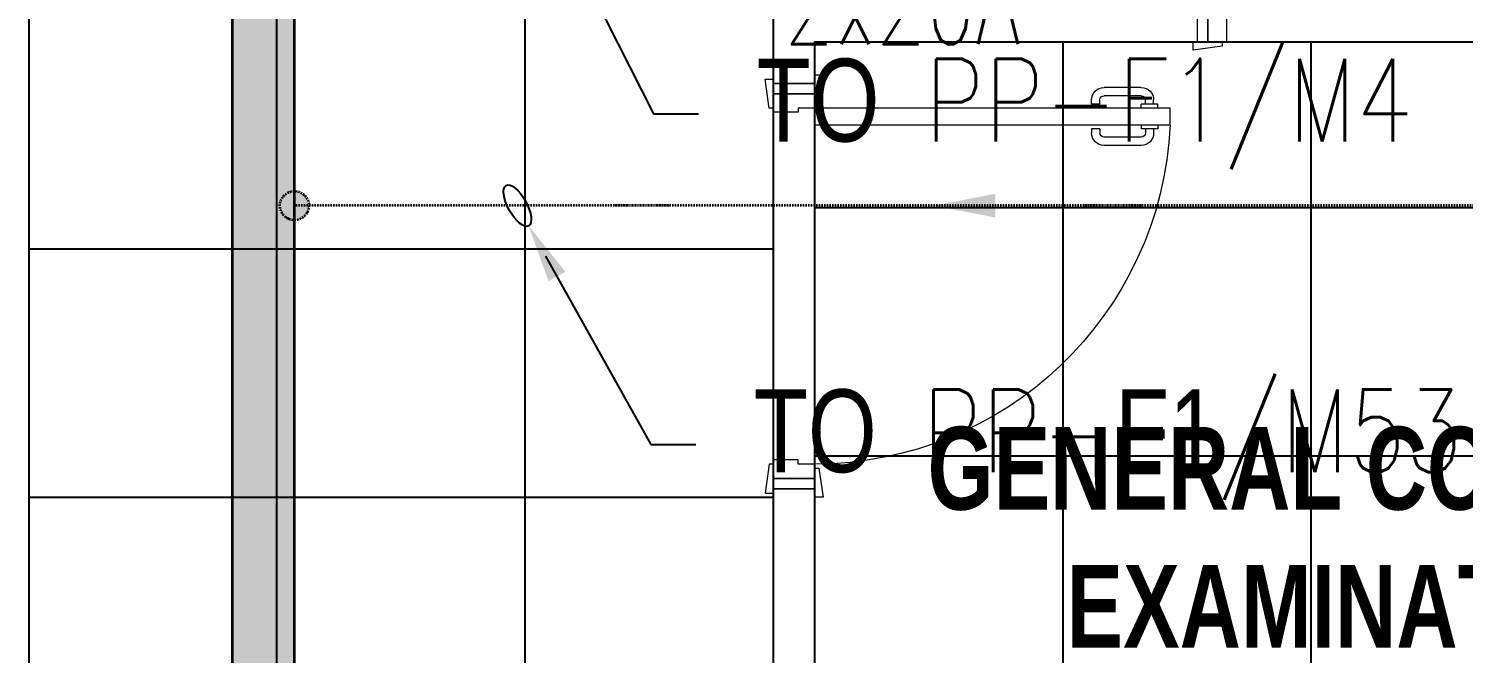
# Model space of a CAD drawing. Extents: x -178977 to 231842, y -29287 to 19916.
# Drawn here: x 13206 to 16674, y 1713 to 3222 of the extents above; entities that cross this region are included whole.
import ezdxf
from ezdxf import colors
from ezdxf.entities.mleader import LeaderData, LeaderLine
from ezdxf.enums import TextEntityAlignment as Align
from ezdxf.math import Vec2, Vec3

# ---------------------------------------------------------------- set-up
doc = ezdxf.new("R2010")
doc.units = 0
doc.header["$LTSCALE"] = 0.25
doc.linetypes.add('DASHDOT', pattern=[25.4, 12.7, -6.35, 0, -6.35])
doc.linetypes.add('HIDDEN', pattern=[9.525, 6.35, -3.175])
for name, color, linetype, lineweight in [('01-First Floor-FUR$0$72_EGR_BASE_TEXT', 252, 'Continuous', 5), ('01-First Floor-FUR$0$Walls', 251, 'Continuous', 5), ('01-First Floor-FUR$0$Wooden Joinery', 251, 'Continuous', 5), ('E-LITE-CIRC', 6, 'Continuous', 25), ('E-LITE-CLNG-CNDT', 6, 'DASHDOT', 35), ('E-POWR-CIRC-NUMB', 6, 'Continuous', 25), ('E-POWR-CLNG-CNDT', 6, 'DASHDOT', 35), ('E-POWR-CTRL-NUMB', 6, 'Continuous', 25), ('E-POWR-FLOR-CNDT @ 100', 6, 'HIDDEN', 25), ('T-CABL-TRAY', 60, 'Continuous', 35)]:
    doc.layers.add(name, color=color, linetype=linetype, lineweight=lineweight)
for name, color, linetype in [('01-First Floor-FUR$0$FALSE CEILING', 251, 'Continuous'), ('E-POWR-IDEN', 101, 'Continuous'), ('e-powr-swch @ 100', 191, 'Continuous')]:
    doc.layers.add(name, color=color, linetype=linetype)
doc.styles.add('01-First Floor-FUR$0$X3G_ENTITY_9EC9', font='swisscl.ttf', dxfattribs={"height": 0.2})
doc.styles.add('DC_SIMPLEX', font='SIMPLEX.shx', dxfattribs={"width": 0.7})

# ---------------------------------------------------------------- blocks, each defined once
blk = doc.blocks.new('01-First Floor-FUR$0$A$C72370EFE')
at = {"layer": '01-First Floor-FUR$0$Wooden Joinery'}
for p, q in [((-0.01, -0.03), (-0.01, -0.07)), ((0, -0.03), (-0.01, -0.03)), ((0.04, -0.03), (0.05, -0.03)), ((0.05, -0.03), (0.05, -0.07)), ((-0.01, -0.04), (-0.02, -0.04)), ((-0.01, -0.06), (-0.02, -0.06)), ((0.05, -0.04), (0.06, -0.04)), ((0.05, -0.06), (0.06, -0.06)), ((-0.05, -0.07), (-0.05, -0.16)), ((-0.03, -0.07), (-0.03, -0.16)), ((0, -0.07), (-0.01, -0.07)), ((0.04, -0.07), (0.05, -0.07)), ((0.07, -0.07), (0.07, -0.16)), ((0.09, -0.07), (0.09, -0.16)), ((-0.01, -0.17), (-0.02, -0.17)), ((-0.01, -0.17), (-0.01, -0.19)), ((0.05, -0.17), (0.06, -0.17)), ((0.05, -0.17), (0.05, -0.19)), ((-0.01, -0.19), (-0.02, -0.19)), ((0.05, -0.19), (0.06, -0.19))]:
    blk.add_line(p, q, dxfattribs=at)
for centre, radius, start, end in [((-0.02, -0.07), 0.03, 90, 180), ((-0.02, -0.07), 0.01, 90, 180), ((0.06, -0.07), 0.03, 0, 90), ((0.06, -0.07), 0.01, 0, 90), ((-0.02, -0.16), 0.03, 180, 270), ((-0.02, -0.16), 0.01, 180, 270), ((0.06, -0.16), 0.01, 270, 0), ((0.06, -0.16), 0.03, 270, 0)]:
    blk.add_arc(centre, radius, start, end, dxfattribs=at)
blk = doc.blocks.new('01-First Floor-FUR$0$A$C5DAD61B4')
at = {"layer": '01-First Floor-FUR$0$Wooden Joinery'}
for points in [[(80, 959.1), (80, 969.1), (10, 979.1), (10, 959.1)], [(940, 959.1), (940, 969.1), (1010, 979.1), (1010, 959.1)], [(70, 859.1), (70, 849.1), (0, 839.1), (0, 859.1)], [(120, 859.1), (120, 0), (80, 0), (80, 859.1)], [(950, 859.1), (950, 849.1), (1020, 839.1), (1020, 859.1)]]:
    blk.add_lwpolyline(points, close=True, dxfattribs=at)
for points in [[(45, 859.1), (45, 959.1), (20, 959.1), (20, 859.1), (45, 859.1)], [(45, 859.1), (80, 859.1), (80, 899.1), (90, 899.1), (90, 959.1), (45, 959.1), (45, 859.1)], [(975, 859.1), (940, 859.1), (940, 899.1), (930, 899.1), (930, 959.1), (975, 959.1), (975, 859.1)], [(975, 859.1), (975, 959.1), (1000, 959.1), (1000, 859.1), (975, 859.1)]]:
    blk.add_lwpolyline(points, dxfattribs=at)
blk.add_arc((80, 859.1), 860, 272.666, 0, dxfattribs=at)
at = {"layer": '01-First Floor-FUR$0$Wooden Joinery', "xscale": 999.9999999998854, "yscale": 999.9999999998854, "zscale": 999.9999999998854, "rotation": 180}
blk.add_blockref('01-First Floor-FUR$0$A$C72370EFE', (120, 0), dxfattribs=at)
blk = doc.blocks.new('01-First Floor-FUR')
at = {"layer": '01-First Floor-FUR$0$FALSE CEILING', "linetype": 'Continuous'}
for p, q in [((13806, -910), (13806, 8610)), ((14406, -910), (14406, 8610)), ((15706, -298.6), (15706, 3190)), ((16306, -810), (16306, 3190)), ((15106, 2790), (19115.6, 2790)), ((13206, 2690), (15006, 2690)), ((15106, 2190), (19115.6, 2190)), ((13206, 2090), (15006, 2090))]:
    blk.add_line(p, q, dxfattribs=at)
at = {"layer": '01-First Floor-FUR$0$FALSE CEILING'}
blk.add_lwpolyline([(13206, -910), (15006, -910), (15006, 8610), (13206, 8610)], close=True, dxfattribs=at)
blk.add_lwpolyline([(16217.4, -810), (15106, 301.4), (15106, 3190), (19115.6, 3190), (19115.6, -810), (16217.4, -810)], dxfattribs=at)
at = {"layer": '01-First Floor-FUR$0$Walls'}
for p, q in [((15006, 3090), (15006, 5210)), ((15106, 3090), (15106, 3190)), ((15106, 3190), (16030.8, 3190)), ((15106, 3090), (15006, 3090)), ((15006, 260), (15006, 2110)), ((15106, 2110), (15006, 2110)), ((15106, 301.4), (15106, 2110))]:
    blk.add_line(p, q, dxfattribs=at)
at = {"layer": '01-First Floor-FUR$0$Wooden Joinery', "rotation": 180}
blk.add_blockref('01-First Floor-FUR$0$A$C5DAD61B4', (17030.8, 4149.1), dxfattribs=at)
at = {"layer": '01-First Floor-FUR$0$Wooden Joinery', "xscale": -1, "rotation": 90}
blk.add_blockref('01-First Floor-FUR$0$A$C5DAD61B4', (15965.1, 3110), dxfattribs=at)
at = {"layer": '01-First Floor-FUR$0$72_EGR_BASE_TEXT', "insert": (16779.4, 2259.9, -0.1), "char_height": 200, "width": 3508.102, "attachment_point": 2, "style": '01-First Floor-FUR$0$X3G_ENTITY_9EC9'}
blk.add_mtext('{\\fSwis721 LtCn BT|b1|i0|c0|p34;GENERAL CONSULTATION / EXAMINATION ROOM}', dxfattribs=at)
blk = doc.blocks.new('*U45')
blk.add_lwpolyline([(-2.25, -2.5), (-2.25, 0), (2.25, 0), (2.25, -2.5)], close=True)
blk.add_lwpolyline([(-2.25, -1.25), (-3.75, -1.25), (-3.75, -2.5)])
at = {"layer": 'E-POWR-CIRC-NUMB', "style": 'DC_SIMPLEX', "width": 0.7, "flags": 8}
blk.add_attdef('CIRCUIT', (4.233, 3.688), '', height=2, rotation=360, dxfattribs=at)
at = {"layer": 'E-POWR-CTRL-NUMB', "style": 'DC_SIMPLEX', "width": 0.7, "flags": 8}
blk.add_attdef('AMPER', text='', height=2, rotation=360, dxfattribs=at).set_placement((4.233, 1.25), align=Align.MIDDLE_LEFT)
at = {"layer": 'E-POWR-IDEN', "style": 'DC_SIMPLEX', "width": 0.7, "flags": 8}
blk.add_attdef('TYPE', text='', height=1.8, rotation=180, dxfattribs=at).set_placement((0, -1.25), align=Align.MIDDLE_CENTER)
blk = doc.blocks.new('ARR0W')
at = {"color": 45}
blk.add_ellipse((0, 0), major_axis=(0.4, 0), ratio=0.4, dxfattribs=at)
at = {"color": 45, "ltscale": 0.5}
blk.add_solid([(-1.4, 0.167), (-0.4, 0), (-1.4, -0.167)], dxfattribs=at)
blk = doc.blocks.new('*U36')
blk.add_hatch(color=256).paths.add_polyline_path([(0, -0.287), (1.5, 0), (0, 0.287)])
blk = doc.blocks.new('*U218')
at = {"lineweight": 0}
h = blk.add_hatch(dxfattribs=at)
h.set_pattern_fill('HEX', color=253, scale=8, angle=180, style=0)
h.set_pattern_definition([(180, (-15414.8, -2e-10), (6e-13, -43.99409), [25.4, -50.8]), (300, (-15414.8, -2e-10), (38.1, 21.99705), [25.4, -50.8]), (240, (-15440.2, -2e-10), (38.1, -21.99705), [25.4, -50.8])])
h.paths.add_polyline_path([(-8713.2, 150), (-8713.2, 0), (0, 0), (0, 150)])
at = {"color": 0}
for p, q in [((0, 150), (-8713.2, 150)), ((0, 0), (-8713.2, 0))]:
    blk.add_line(p, q, dxfattribs=at)

msp = doc.modelspace()

# ---------------------------------------------------------------- hatches: boundary and pattern name
at = {"layer": 'E-POWR-CLNG-CNDT'}
h = msp.add_hatch(color=256, dxfattribs=at)
h.dxf.hatch_style = 1
h.paths.add_polyline_path([(13813.3, 2794.5, 1), (13883.3, 2794.5, 1)])

# ---------------------------------------------------------------- linework, layer by layer
msp.add_lwpolyline([(17151.1, 3190), (16808.8, 2794.5), (13848.3, 2794.5)], dxfattribs=at)
msp.add_circle((13848.3, 2794.5), 35, dxfattribs=at)

# ---------------------------------------------------------------- block references
at = {"layer": 'E-LITE-CLNG-CNDT'}
msp.add_blockref('01-First Floor-FUR', (0, 0), dxfattribs=at)
at = {"layer": 'E-POWR-FLOR-CNDT @ 100', "xscale": 100, "yscale": 100, "zscale": 100, "rotation": 180}
msp.add_blockref('*U36', (15542.8, 2794.5), dxfattribs=at)
at = {"layer": 'e-powr-swch @ 100'}
ref = msp.add_blockref('*U45', (15767.7, 3769.9, 14.8), dxfattribs=dict(at, xscale=100, yscale=100, zscale=100))
ref.add_attrib('TYPE', 'D.S.', dxfattribs={"layer": 'E-POWR-IDEN', "height": 180, "rotation": 360, "style": 'DC_SIMPLEX', "width": 0.7, "flags": 8}).set_placement((15767.7, 3894.9, 14.8), align=Align.MIDDLE_CENTER)
ref.add_attrib('AMPER', '2x20A', dxfattribs={"layer": 'E-POWR-CTRL-NUMB', "height": 200, "rotation": 360, "style": 'DC_SIMPLEX', "width": 0.7, "flags": 8}).set_placement((15032.6, 3284.4, 14.8), align=Align.MIDDLE_LEFT)
at = {"layer": 'T-CABL-TRAY', "linetype": 'Continuous', "rotation": 270}
msp.add_blockref('*U218', (13698.3, -910), dxfattribs=at)

# ---------------------------------------------------------------- leaders
at = {"layer": 'E-LITE-CIRC'}
ml = msp.add_multileader_mtext('Standard', dxfattribs=at)
ml.set_content('{\\Fdc_el_romans|c0;\\W0.8;TO\\Fromans|c0; \\Fsimplex|c0;PP-F1/M4}', color=256, style='DC_SIMPLEX')
ml.set_leader_properties()
ml.set_arrow_properties(name='ARR0W')
ml.build(insert=Vec2(0, 0))
ml.multileader.update_dxf_attribs({"dogleg_length": 200, "arrow_head_size": 140, "scale": 100})
ctx = ml.context
ctx.base_point, ctx.scale, ctx.char_height, ctx.arrow_head_size, ctx.landing_gap_size, ctx.plane_origin, ctx.plane_x_axis, ctx.plane_y_axis = Vec3(14825.3, 3016, 14.8), 100, 200, 140, 140, Vec3(23659.1, -5750.6, 14.8), Vec3(1, 0.000001, 0), Vec3(-0.000001, 1, 0)
notes = []
notes.append((ctx, [(0, (1, 1, 0), (14716.5, 3016, 14.8), (1, 0.000001, 0), 108.8, [(0, [(14397.1, 3644.9, 14.8)], 0, [])])]))
ctx.mtext.insert, ctx.mtext.text_direction, ctx.mtext.rotation, ctx.mtext.flow_direction = Vec3(14965.3, 3149.4, 14.8), Vec3(1, 0.000001, 0), 0.000001, 5
ml = msp.add_multileader_mtext('Standard', dxfattribs=at)
ml.set_content('{\\Fdc_el_romans|c0;\\W0.8;TO\\Fromans|c0; \\Fsimplex|c0;PP-\\Fdc_el_romans|c0;F1\\Fsimplex|c0;/M53}', color=256, style='DC_SIMPLEX')
ml.set_leader_properties()
ml.set_arrow_properties(name='ARR0W')
ml.build(insert=Vec2(0, 0))
ml.multileader.update_dxf_attribs({"dogleg_length": 200, "arrow_head_size": 140, "scale": 100})
ctx = ml.context
ctx.base_point, ctx.scale, ctx.char_height, ctx.arrow_head_size, ctx.landing_gap_size, ctx.plane_origin, ctx.plane_x_axis, ctx.plane_y_axis = Vec3(14818.7, 2217.1, 0), 100, 200, 140, 140, Vec3(29494.8, -3165.5, 0), Vec3(1, 0.000001, 0), Vec3(-0.000001, 1, 0)
notes.append((ctx, [(0, (1, 1, 0), (14709.9, 2217.1, 0), (1, 0.000001, 0), 108.8, [(0, [(14387.2, 2794.5, 0)], 0, [])])]))
ctx.mtext.insert, ctx.mtext.text_direction, ctx.mtext.rotation, ctx.mtext.flow_direction = Vec3(14958.7, 2350.4, 0), Vec3(1, 0.000001, 0), 0.000001, 5
for ctx, leaders in notes:
    for number, flags, end, landing, length, lines in leaders:
        leader = LeaderData()
        leader.index, (leader.has_last_leader_line, leader.has_dogleg_vector, leader.attachment_direction) = number, flags
        leader.last_leader_point, leader.dogleg_vector, leader.dogleg_length = Vec3(end), Vec3(landing), length
        for number, points, colour, breaks in lines:
            line = LeaderLine()
            line.index, line.vertices, line.color, line.breaks = number, Vec3.list(points), colors.encode_raw_color(colour), breaks
            leader.lines.append(line)
        ctx.leaders.append(leader)

doc.saveas('drawing.dxf')
